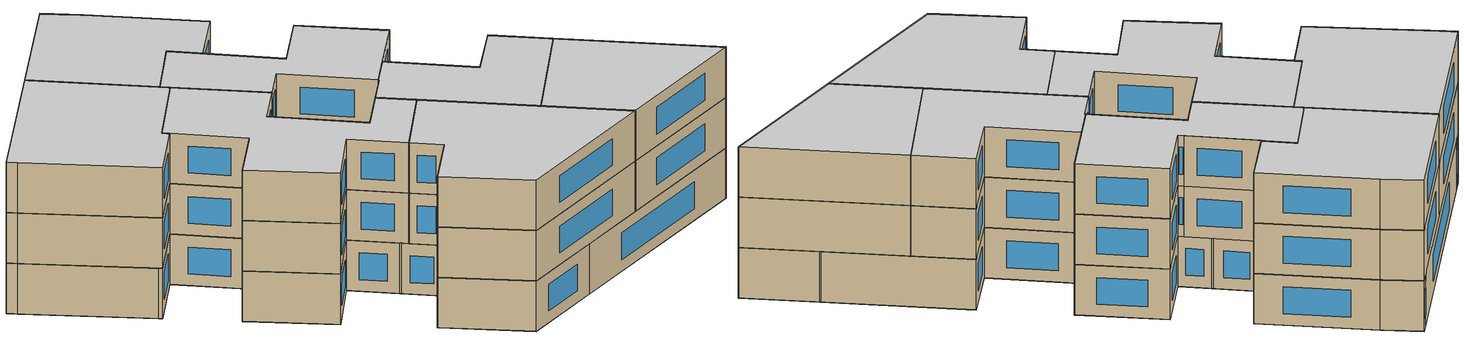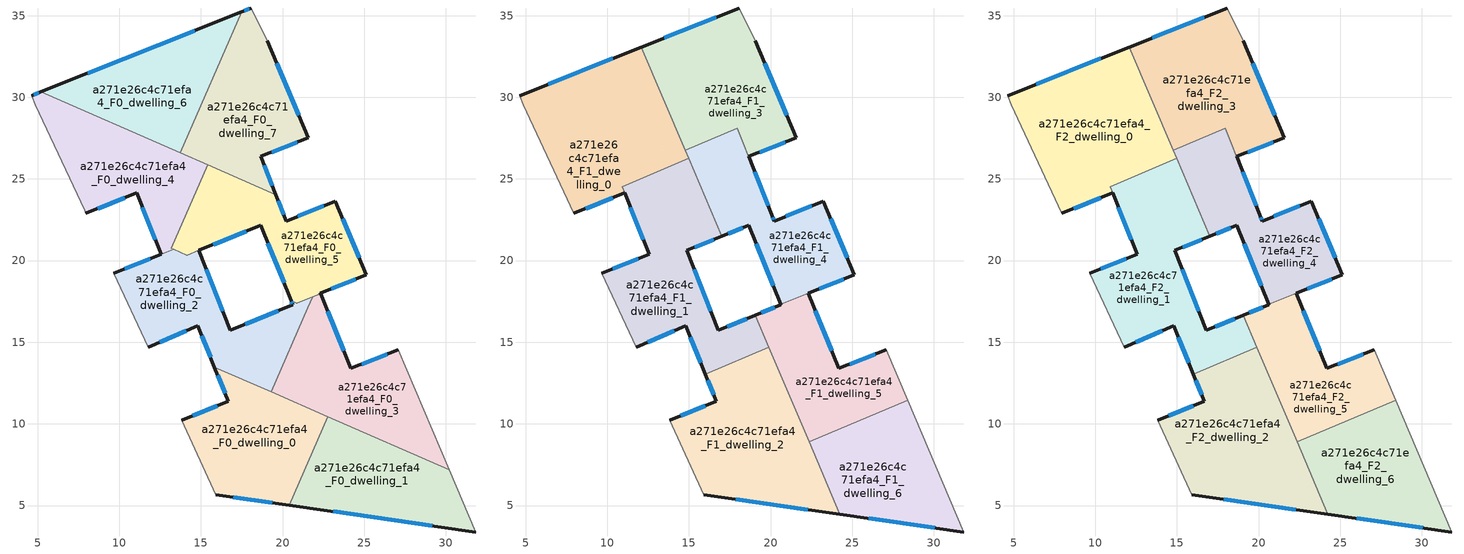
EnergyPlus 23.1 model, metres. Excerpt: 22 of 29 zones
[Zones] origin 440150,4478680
a271e26c4c71efa4_F0_dwelling_0
 floor ground (EU_floor_Construction): 20.41,5.02 22.78,10.44 15.83,13.48 16.68,11.39 13.83,10.24 15.92,5.67 z0
 wall outside (EU_wall_Construction): 20.41,5.02 15.92,5.67 / 13.83,10.24 16.68,11.39 15.83,13.48 z0:3
 wall adiabatic (EU_wall_Construction): 15.92,5.67 13.83,10.24 z0:3
 wall to a271e26c4c71efa4_F0_dwelling_1 (EU_wall_Construction): 22.78,10.44 20.41,5.02 z0:3
 wall to a271e26c4c71efa4_F0_dwelling_3 (EU_wall_Construction): 19.3,11.96 22.78,10.44 z0:3
 wall to a271e26c4c71efa4_F0_dwelling_2 (EU_wall_Construction): 15.83,13.48 19.3,11.96 z0:3
 window (EU_Window_Construction): 19.36,5.17 16.97,5.52 / 14.5,10.51 16.01,11.12 / 16.48,11.88 16.03,12.99 z0.7:2.3
 ceiling adiabatic (EU_roof_Construction): 22.78,10.44 22.23,9.19 21.46,11.02 z3
a271e26c4c71efa4_F0_dwelling_1
 floor ground (EU_floor_Construction): 31.83,3.38 30.21,7.2 22.78,10.44 20.41,5.02 z0
 wall outside (EU_wall_Construction): 31.83,3.38 20.41,5.02 z0:3
 wall adiabatic (EU_wall_Construction): 30.21,7.2 31.83,3.38 z0:3
 wall to a271e26c4c71efa4_F0_dwelling_3 (EU_wall_Construction): 22.78,10.44 30.21,7.2 z0:3
 window (EU_Window_Construction): 29.16,3.76 23.09,4.64 z0.7:2.3
 ceiling adiabatic (EU_roof_Construction): 24.36,9.75 22.36,8.9 24.24,4.47 20.41,5.02 22.78,10.44 z3
a271e26c4c71efa4_F0_dwelling_2
 floor ground (EU_floor_Construction): 19.3,11.96 21.54,17.1 21.85,17.78 22.32,17.98 20.88,17.4 20.52,17.55 20.62,17.29 16.81,15.74 14.86,20.62 14.15,20.33 13.33,20.69 9.66,19.22 11.76,14.69 14.8,16 15.83,13.48 z0
 wall outside (EU_wall_Construction): 14.86,20.62 16.81,15.74 20.62,17.29 20.52,17.55 / 15.83,13.48 14.8,16 11.76,14.69 / 9.66,19.22 12.56,20.38 z0:3; 22.32,17.97,3 22.32,17.98,0 22.32,17.97,0
 wall adiabatic (EU_wall_Construction): 11.76,14.69 9.66,19.22 z0:3
 wall to a271e26c4c71efa4_F0_dwelling_5 (EU_wall_Construction): 20.52,17.55 20.88,17.4 22.32,17.98 / 13.33,20.69 14.14,20.33 / 14.15,20.33 14.86,20.62 z0:3; 14.14,20.33,3 14.14,20.33,0 14.15,20.33,0
 wall to a271e26c4c71efa4_F0_dwelling_3 (EU_wall_Construction): 22.32,17.97 21.85,17.78 21.54,17.1 19.3,11.96 z0:3
 wall to a271e26c4c71efa4_F0_dwelling_4 (EU_wall_Construction): 12.56,20.38 13.33,20.69 z0:3
 window (EU_Window_Construction): 15.32,19.48 16.35,16.88 / 17.7,16.1 19.73,16.93 / 20.6,17.35 20.54,17.49 / 15.59,14.07 15.04,15.41 / 14.09,15.7 12.47,15 / 10.34,19.49 11.88,20.11 z0.7:2.3
a271e26c4c71efa4_F0_dwelling_3
 floor ground (EU_floor_Construction): 30.21,7.2 27.08,14.54 24.17,13.4 22.32,17.97 21.85,17.78 19.3,11.96 z0
 wall outside (EU_wall_Construction): 22.32,17.97 24.17,13.4 27.08,14.54 z0:3
 wall adiabatic (EU_wall_Construction): 27.08,14.54 30.21,7.2 z0:3
 window (EU_Window_Construction): 22.76,16.9 23.74,14.47 / 24.85,13.66 26.4,14.27 z0.7:2.3
a271e26c4c71efa4_F0_dwelling_4
 floor ground (EU_floor_Construction): 13.33,20.69 13.18,20.75 15.41,25.86 5.19,30.33 4.63,30.1 4.85,29.56 7.87,23.07 7.96,22.88 11.06,24.16 12.56,20.38 z0
 wall outside (EU_wall_Construction): 4.63,30.1 5.19,30.33 / 12.56,20.38 11.06,24.16 7.96,22.88 z0:3
 wall adiabatic (EU_wall_Construction): 7.96,22.88 7.87,23.07 4.85,29.56 4.63,30.1 z0:3
 wall to a271e26c4c71efa4_F0_dwelling_5 (EU_wall_Construction): 15.41,25.86 13.18,20.75 13.33,20.69 z0:3
 wall to a271e26c4c71efa4_F0_dwelling_6 (EU_wall_Construction): 5.19,30.33 13.73,26.59 z0:3
 wall to a271e26c4c71efa4_F0_dwelling_7 (EU_wall_Construction): 13.73,26.59 15.41,25.86 z0:3
 window (EU_Window_Construction): 10.33,23.86 8.68,23.18 / 4.76,30.16 5.06,30.27 / 12.21,21.27 11.41,23.27 z0.7:2.3
a271e26c4c71efa4_F0_dwelling_5
 floor ground (EU_floor_Construction): 25.13,19.13 23.24,23.63 20.23,22.42 19.58,24.04 15.41,25.86 13.18,20.75 14.15,20.33 18.67,22.15 20.52,17.55 20.88,17.39 22.32,17.98 22.31,18.01 z0
 wall outside (EU_wall_Construction): 19.58,24.04 20.23,22.42 23.24,23.63 25.13,19.13 22.31,18.01 22.32,17.98 / 20.52,17.55 18.67,22.15 14.86,20.62 z0:3; 20.88,17.4,3 20.88,17.4,0 20.88,17.39,0
 wall to a271e26c4c71efa4_F0_dwelling_7 (EU_wall_Construction): 15.41,25.86 19.58,24.04 z0:3
 window (EU_Window_Construction): 19.73,23.66 20.08,22.8 / 20.93,22.7 22.53,23.34 / 23.68,22.57 24.69,20.18 / 24.47,18.87 22.97,18.27 / 20.09,18.63 19.1,21.08 / 17.78,21.79 15.75,20.98 z0.7:2.3
a271e26c4c71efa4_F0_dwelling_6
 floor ground (EU_floor_Construction): 13.73,26.59 17.51,35.24 5.19,30.33 z0
 wall outside (EU_wall_Construction): 5.19,30.33 17.51,35.24 z0:3
 wall to a271e26c4c71efa4_F0_dwelling_7 (EU_wall_Construction): 17.51,35.24 13.73,26.59 z0:3
 window (EU_Window_Construction): 8.07,31.48 14.62,34.09 z0.7:2.3
a271e26c4c71efa4_F0_dwelling_7
 floor ground (EU_floor_Construction): 19.58,24.04 18.66,26.38 21.57,27.51 19.06,33.46 18.08,35.47 17.51,35.24 13.73,26.59 z0
 wall outside (EU_wall_Construction): 17.51,35.24 18.08,35.47 / 19.06,33.46 21.57,27.51 18.66,26.38 19.58,24.04 z0:3
 wall adiabatic (EU_wall_Construction): 18.08,35.47 19.06,33.46 z0:3
 window (EU_Window_Construction): 18.87,25.84 19.37,24.59 / 17.64,35.29 17.95,35.42 / 19.65,32.07 20.98,28.91 / 20.89,27.25 19.34,26.65 z0.7:2.3
a271e26c4c71efa4_F1_dwelling_0
 floor to a271e26c4c71efa4_F0_dwelling_4 (EU_floor_Construction): 14.74,26.15 5.19,30.33 4.63,30.1 4.85,29.56 7.96,22.88 11.06,24.16 10.91,24.53 z3
 floor to a271e26c4c71efa4_F0_dwelling_6 (EU_floor_Construction): 13.73,26.59 14.3,27.88 12.09,33.08 5.19,30.33 z3
 floor to a271e26c4c71efa4_F0_dwelling_7 (EU_floor_Construction): 14.98,26.26 14.3,27.88 13.73,26.59 14.74,26.15 z3
 wall outside (EU_wall_Construction): 4.63,30.1 12.09,33.08 / 11.06,24.16 7.96,22.88 z3:6
 wall adiabatic (EU_wall_Construction): 7.96,22.88 4.85,29.56 4.63,30.1 z3:6
 wall to a271e26c4c71efa4_F1_dwelling_3 (EU_wall_Construction): 12.09,33.08 14.78,26.74 z3:6
 wall to a271e26c4c71efa4_F1_dwelling_1 (EU_wall_Construction): 14.98,26.26 10.91,24.53 11.06,24.16 z3:6
 wall to a271e26c4c71efa4_F1_dwelling_4 (EU_wall_Construction): 14.78,26.74 14.98,26.26 z3:6
 window (EU_Window_Construction): 6.38,30.8 10.34,32.38 / 10.33,23.86 8.68,23.18 z3.7:5.3
a271e26c4c71efa4_F1_dwelling_1
 floor to a271e26c4c71efa4_F0_dwelling_2 (EU_floor_Construction): 19.89,14.71 19.06,16.66 16.81,15.74 14.86,20.62 14.15,20.33 13.33,20.69 9.66,19.22 11.76,14.69 14.8,16 15.83,13.48 16.4,13.23 z3
 floor to a271e26c4c71efa4_F0_dwelling_0 (EU_floor_Construction): 16.4,13.23 15.83,13.48 16,13.05 z3
 floor to a271e26c4c71efa4_F0_dwelling_4 (EU_floor_Construction): 13.33,20.69 13.18,20.75 15.28,25.56 15.09,26 14.74,26.15 10.91,24.53 12.56,20.38 z3
 floor to a271e26c4c71efa4_F0_dwelling_5 (EU_floor_Construction): 17.01,21.49 15.28,25.56 13.18,20.75 14.14,20.33 z3
 floor to a271e26c4c71efa4_F0_dwelling_7 (EU_floor_Construction): 15.09,26 14.98,26.26 14.74,26.15 z3
 wall outside (EU_wall_Construction): 17.01,21.49 14.86,20.62 16.81,15.74 19.06,16.66 / 16,13.05 14.8,16 11.76,14.69 / 9.66,19.22 12.56,20.38 11.06,24.16 z3:6
 wall to a271e26c4c71efa4_F1_dwelling_2 (EU_wall_Construction): 19.89,14.71 16,13.05 z3:6
 wall adiabatic (EU_wall_Construction): 11.76,14.69 9.66,19.22 z3:6
 wall to a271e26c4c71efa4_F1_dwelling_4 (EU_wall_Construction): 14.98,26.26 17.01,21.49 z3:6
 wall to a271e26c4c71efa4_F1_dwelling_5 (EU_wall_Construction): 19.06,16.66 19.89,14.71 z3:6
 window (EU_Window_Construction): 16.51,21.28 15.36,20.82 / 15.32,19.48 16.35,16.88 / 17.33,15.96 18.54,16.44 / 15.72,13.74 15.08,15.31 / 14.09,15.7 12.47,15 / 10.34,19.49 11.88,20.11 / 12.21,21.27 11.41,23.27 z3.7:5.3
a271e26c4c71efa4_F1_dwelling_2
 floor to a271e26c4c71efa4_F0_dwelling_0 (EU_floor_Construction): 20.41,5.02 22.23,9.19 21.46,11.02 16.4,13.23 16,13.05 16.68,11.39 13.83,10.24 15.92,5.67 z3
 floor adiabatic (EU_floor_Construction): 24.24,4.47 22.23,9.19 20.41,5.02 z3
 floor to a271e26c4c71efa4_F0_dwelling_3 (EU_floor_Construction): 21.46,11.02 20.19,14 19.3,11.96 z3
 floor to a271e26c4c71efa4_F0_dwelling_2 (EU_floor_Construction): 19.3,11.96 20.19,14 19.89,14.71 16.4,13.23 z3
 wall outside (EU_wall_Construction): 24.24,4.47 15.92,5.67 / 13.83,10.24 16.68,11.39 16,13.05 z3:6
 wall adiabatic (EU_wall_Construction): 15.92,5.67 13.83,10.24 z3:6
 wall to a271e26c4c71efa4_F1_dwelling_6 (EU_wall_Construction): 22.36,8.9 24.24,4.47 z3:6
 wall to a271e26c4c71efa4_F1_dwelling_5 (EU_wall_Construction): 19.89,14.71 22.36,8.9 z3:6
 window (EU_Window_Construction): 22.29,4.75 17.87,5.39 / 14.5,10.51 16.01,11.12 / 16.52,11.78 16.16,12.66 z3.7:5.3
a271e26c4c71efa4_F1_dwelling_3
 floor to a271e26c4c71efa4_F0_dwelling_7 (EU_floor_Construction): 19.58,24.04 18.66,26.38 21.57,27.51 19.06,33.46 18.08,35.47 17.51,35.24 14.3,27.88 14.78,26.74 17.97,28.1 z3
 floor to a271e26c4c71efa4_F0_dwelling_6 (EU_floor_Construction): 14.3,27.88 17.51,35.24 12.09,33.08 z3
 wall outside (EU_wall_Construction): 12.09,33.08 18.08,35.47 / 19.06,33.46 21.57,27.51 18.66,26.38 20.23,22.42 / 20.22,22.42 20.1,22.73 z3:6; 20.22,22.42,6 20.23,22.42,3 20.22,22.42,3
 wall to a271e26c4c71efa4_F1_dwelling_4 (EU_wall_Construction): 20.1,22.73 17.97,28.1 14.78,26.74 z3:6
 wall adiabatic (EU_wall_Construction): 18.08,35.47 19.06,33.46 z3:6
 window (EU_Window_Construction): 13.49,33.64 16.68,34.91 / 19.65,32.07 20.98,28.91 / 20.89,27.25 19.34,26.65 / 19.02,25.46 19.86,23.35 / 20.19,22.49 20.13,22.66 z3.7:5.3
a271e26c4c71efa4_F1_dwelling_4
 floor to a271e26c4c71efa4_F0_dwelling_5 (EU_floor_Construction): 25.13,19.13 23.24,23.63 20.23,22.42 20.1,22.73 19.58,24.04 15.41,25.86 15.28,25.56 17.01,21.49 18.67,22.15 20.52,17.55 20.82,17.42 z3
 floor to a271e26c4c71efa4_F0_dwelling_2 (EU_floor_Construction): 20.82,17.42 20.52,17.55 20.61,17.33 z3
 floor to a271e26c4c71efa4_F0_dwelling_7 (EU_floor_Construction): 19.58,24.04 17.97,28.1 14.78,26.74 15.09,26 z3
 floor to a271e26c4c71efa4_F0_dwelling_4 (EU_floor_Construction): 15.28,25.56 15.41,25.86 15.1,26 z3
 wall outside (EU_wall_Construction): 20.61,17.33 18.67,22.15 17.01,21.49 / 20.1,22.73 20.23,22.42 23.24,23.63 25.13,19.13 22.31,18.01 z3:6
 wall to a271e26c4c71efa4_F1_dwelling_5 (EU_wall_Construction): 22.31,18.01 20.61,17.33 z3:6
 window (EU_Window_Construction): 20.15,18.46 19.13,21.02 / 18.28,22 17.4,21.64 / 20.13,22.66 20.2,22.49 / 20.93,22.7 22.53,23.34 / 23.68,22.57 24.69,20.18 / 24.47,18.87 22.97,18.27 z3.7:5.3
a271e26c4c71efa4_F1_dwelling_5
 floor to a271e26c4c71efa4_F0_dwelling_3 (EU_floor_Construction): 28.39,11.46 27.08,14.54 24.17,13.4 22.32,17.97 21.85,17.78 20.19,14 21.46,11.02 24.36,9.75 z3
 floor to a271e26c4c71efa4_F0_dwelling_2 (EU_floor_Construction): 20.19,14 21.54,17.1 21.75,17.57 21.85,17.78 22.32,17.97 20.88,17.4 20.83,17.42 20.61,17.33 20.62,17.29 19.06,16.66 z3
 floor adiabatic (EU_floor_Construction): 24.36,9.75 21.46,11.02 20.19,14 21.75,17.57 21.54,17.1 20.19,14 22.36,8.9 z3
 floor to a271e26c4c71efa4_F0_dwelling_5 (EU_floor_Construction): 22.32,17.98 22.31,18.01 22.24,17.98 20.83,17.42 20.88,17.4 21.22,17.53 z3
 wall outside (EU_wall_Construction): 22.31,18 24.17,13.4 27.08,14.54 / 19.06,16.66 20.62,17.29 20.61,17.33 z3:6; 22.31,18,6 22.31,18.01,3 22.31,18,3
 wall adiabatic (EU_wall_Construction): 27.08,14.54 28.39,11.46 z3:6
 wall to a271e26c4c71efa4_F1_dwelling_6 (EU_wall_Construction): 28.39,11.46 22.36,8.9 z3:6
 window (EU_Window_Construction): 22.75,16.92 23.74,14.47 / 24.85,13.66 26.4,14.27 / 19.43,16.8 20.26,17.14 z3.7:5.3
a271e26c4c71efa4_F1_dwelling_6
 floor to a271e26c4c71efa4_F0_dwelling_1 (EU_floor_Construction): 31.83,3.38 30.21,7.2 24.36,9.75 22.36,8.9 24.24,4.47 z3
 floor to a271e26c4c71efa4_F0_dwelling_3 (EU_floor_Construction): 30.21,7.2 28.39,11.46 24.36,9.75 z3
 wall outside (EU_wall_Construction): 31.83,3.38 24.24,4.47 z3:6
 wall adiabatic (EU_wall_Construction): 28.39,11.46 31.83,3.38 z3:6
 window (EU_Window_Construction): 30.06,3.63 26.02,4.22 z3.7:5.3
a271e26c4c71efa4_F2_dwelling_0
 floor to a271e26c4c71efa4_F1_dwelling_0 (EU_floor_Construction): 14.98,26.26 12.09,33.08 4.63,30.1 4.85,29.56 7.96,22.88 11.06,24.16 10.91,24.53 z6
 wall outside (EU_wall_Construction): 4.63,30.1 12.09,33.08 / 11.06,24.16 7.96,22.88 z6:9
 wall adiabatic (EU_wall_Construction): 7.96,22.88 4.85,29.56 4.63,30.1 z6:9
 wall to a271e26c4c71efa4_F2_dwelling_3 (EU_wall_Construction): 12.09,33.08 14.78,26.74 z6:9
 wall to a271e26c4c71efa4_F2_dwelling_1 (EU_wall_Construction): 14.98,26.26 10.91,24.53 11.06,24.16 z6:9
 wall to a271e26c4c71efa4_F2_dwelling_4 (EU_wall_Construction): 14.78,26.74 14.98,26.26 z6:9
 window (EU_Window_Construction): 6.38,30.8 10.34,32.38 / 10.33,23.86 8.68,23.18 z6.7:8.3
 ceiling to a271e26c4c71efa4_F3_dwelling_0 (EU_floor_Construction): 12.09,33.08 14.98,26.26 10.91,24.53 11.06,24.16 7.96,22.88 4.85,29.56 4.63,30.1 z9
a271e26c4c71efa4_F2_dwelling_1
 floor to a271e26c4c71efa4_F1_dwelling_1 (EU_floor_Construction): 19.89,14.71 19.06,16.66 16.81,15.74 14.86,20.62 17.01,21.49 14.98,26.26 10.91,24.53 12.56,20.38 9.66,19.22 11.76,14.69 14.8,16 16,13.05 z6
 wall outside (EU_wall_Construction): 17.01,21.49 14.86,20.62 16.81,15.74 19.06,16.66 / 16,13.05 14.8,16 11.76,14.69 / 9.66,19.22 12.56,20.38 11.06,24.16 z6:9
 wall to a271e26c4c71efa4_F2_dwelling_2 (EU_wall_Construction): 19.89,14.71 16,13.05 z6:9
 wall adiabatic (EU_wall_Construction): 11.76,14.69 9.66,19.22 z6:9
 wall to a271e26c4c71efa4_F2_dwelling_4 (EU_wall_Construction): 14.98,26.26 17.01,21.49 z6:9
 wall to a271e26c4c71efa4_F2_dwelling_5 (EU_wall_Construction): 19.06,16.66 19.89,14.71 z6:9
 window (EU_Window_Construction): 16.51,21.28 15.36,20.82 / 15.32,19.48 16.35,16.88 / 17.33,15.96 18.54,16.44 / 15.72,13.74 15.08,15.31 / 14.09,15.7 12.47,15 / 10.34,19.49 11.88,20.11 / 12.21,21.27 11.41,23.27 z6.7:8.3
 ceiling to a271e26c4c71efa4_F3_dwelling_1 (EU_floor_Construction): 14.98,26.26 17.01,21.49 14.86,20.62 16.81,15.74 19.06,16.66 19.89,14.71 16,13.05 14.8,16 11.76,14.69 9.66,19.22 12.56,20.38 10.91,24.53 z9
a271e26c4c71efa4_F2_dwelling_2
 floor to a271e26c4c71efa4_F1_dwelling_2 (EU_floor_Construction): 24.24,4.47 19.89,14.71 16,13.05 16.68,11.39 13.83,10.24 15.92,5.67 z6
 wall outside (EU_wall_Construction): 24.24,4.47 15.92,5.67 / 13.83,10.24 16.68,11.39 16,13.05 z6:9
 wall adiabatic (EU_wall_Construction): 15.92,5.67 13.83,10.24 z6:9
 wall to a271e26c4c71efa4_F2_dwelling_6 (EU_wall_Construction): 22.36,8.9 24.24,4.47 z6:9
 wall to a271e26c4c71efa4_F2_dwelling_5 (EU_wall_Construction): 19.89,14.71 22.36,8.9 z6:9
 window (EU_Window_Construction): 22.29,4.75 17.87,5.39 / 14.5,10.51 16.01,11.12 / 16.52,11.78 16.16,12.66 z6.7:8.3
 ceiling to a271e26c4c71efa4_F3_dwelling_2 (EU_floor_Construction): 19.89,14.71 24.24,4.47 15.92,5.67 13.83,10.24 16.68,11.39 16,13.05 z9
a271e26c4c71efa4_F2_dwelling_3
 floor to a271e26c4c71efa4_F1_dwelling_3 (EU_floor_Construction): 20.22,22.42 18.66,26.38 21.57,27.51 19.06,33.46 18.08,35.47 12.09,33.08 14.78,26.74 17.97,28.1 z6
 wall outside (EU_wall_Construction): 12.09,33.08 18.08,35.47 / 19.06,33.46 21.57,27.51 18.66,26.38 20.23,22.42 / 20.22,22.42 20.1,22.73 z6:9; 20.22,22.42,9 20.23,22.42,6 20.22,22.42,6
 wall to a271e26c4c71efa4_F2_dwelling_4 (EU_wall_Construction): 20.1,22.73 17.97,28.1 14.78,26.74 z6:9
 wall adiabatic (EU_wall_Construction): 18.08,35.47 19.06,33.46 z6:9
 window (EU_Window_Construction): 13.49,33.64 16.68,34.91 / 19.65,32.07 20.98,28.91 / 20.89,27.25 19.34,26.65 / 19.02,25.46 19.86,23.35 / 20.19,22.49 20.13,22.66 z6.7:8.3
 ceiling to a271e26c4c71efa4_F3_dwelling_3 (EU_floor_Construction): 19.06,33.46 21.57,27.51 18.66,26.38 20.22,22.42 17.97,28.1 14.78,26.74 12.09,33.08 18.08,35.47 z9
a271e26c4c71efa4_F2_dwelling_4
 floor to a271e26c4c71efa4_F1_dwelling_4 (EU_floor_Construction): 25.13,19.13 23.24,23.63 20.23,22.42 20.1,22.73 17.97,28.1 14.78,26.74 17.01,21.49 18.67,22.15 20.61,17.33 z6
 wall outside (EU_wall_Construction): 20.61,17.33 18.67,22.15 17.01,21.49 / 20.1,22.73 20.23,22.42 23.24,23.63 25.13,19.13 22.31,18.01 z6:9
 wall to a271e26c4c71efa4_F2_dwelling_5 (EU_wall_Construction): 22.31,18.01 20.61,17.33 z6:9
 window (EU_Window_Construction): 20.15,18.46 19.13,21.02 / 18.28,22 17.4,21.64 / 20.13,22.66 20.2,22.49 / 20.93,22.7 22.53,23.34 / 23.68,22.57 24.69,20.18 / 24.47,18.87 22.97,18.27 z6.7:8.3
 ceiling to a271e26c4c71efa4_F3_dwelling_4 (EU_floor_Construction): 23.24,23.63 25.13,19.13 20.61,17.33 18.67,22.15 17.01,21.49 14.78,26.74 17.97,28.1 20.1,22.73 20.23,22.42 z9
a271e26c4c71efa4_F2_dwelling_5
 floor to a271e26c4c71efa4_F1_dwelling_5 (EU_floor_Construction): 28.39,11.46 27.08,14.54 24.17,13.4 22.31,18.01 20.61,17.33 20.62,17.29 19.06,16.66 22.36,8.9 z6
 wall outside (EU_wall_Construction): 22.31,18 24.17,13.4 27.08,14.54 / 19.06,16.66 20.62,17.29 20.61,17.33 z6:9; 22.31,18,9 22.31,18.01,6 22.31,18,6
 wall adiabatic (EU_wall_Construction): 27.08,14.54 28.39,11.46 z6:9
 wall to a271e26c4c71efa4_F2_dwelling_6 (EU_wall_Construction): 28.39,11.46 22.36,8.9 z6:9
 window (EU_Window_Construction): 22.75,16.92 23.74,14.47 / 24.85,13.66 26.4,14.27 / 19.43,16.8 20.26,17.14 z6.7:8.3
 ceiling to a271e26c4c71efa4_F3_dwelling_5 (EU_floor_Construction): 27.08,14.54 28.39,11.46 22.36,8.9 19.06,16.66 20.62,17.29 20.61,17.33 22.31,18.01 24.17,13.4 z9
a271e26c4c71efa4_F2_dwelling_6
 floor to a271e26c4c71efa4_F1_dwelling_6 (EU_floor_Construction): 31.83,3.38 28.39,11.46 22.36,8.9 24.24,4.47 z6
 wall outside (EU_wall_Construction): 31.83,3.38 24.24,4.47 z6:9
 wall adiabatic (EU_wall_Construction): 28.39,11.46 31.83,3.38 z6:9
 window (EU_Window_Construction): 30.06,3.63 26.02,4.22 z6.7:8.3
 ceiling to a271e26c4c71efa4_F3_dwelling_6 (EU_floor_Construction): 28.39,11.46 31.83,3.38 24.24,4.47 22.36,8.9 z9
[Building]
EU S2 Campaign: North Axis=0; Terrain=City; Solar Distribution=FullExterior
[Site:Location]
Madrid: Latitude=40.5; Longitude=-3.5; Time Zone=1; Elevation=609
[SizingPeriod:WeatherFileDays]
AnnualSizingPeriod: Begin Month=1; Begin Day of Month=1; End Month=12; End Day of Month=31; Day of Week for Start Day=Monday; Use Weather File Daylight Saving Period=No; Use Weather File Rain and Snow Indicators=No
[MATERIAL]
EU_InternalMass_Material: Roughness=MediumRough; Thickness=0.1; Conductivity=1; Density=1800; Specific Heat=900; Thermal Absorptance=0.9; Solar Absorptance=0.7; Visible Absorptance=0.7
[MATERIAL:NOMASS] Roughness=MediumRough; Thermal Absorptance=0.9; Solar Absorptance=0.7; Visible Absorptance=0.7
Name | Thermal Resistance
EU_wall_NoMass | 0.419739
EU_roof_NoMass | 0.352165
EU_floor_NoMass | 0.608284
[WINDOWMATERIAL:SIMPLEGLAZINGSYSTEM]
EU_Window_SimpleGlazing: UFactor=4.8352; Solar Heat Gain Coefficient=0.85; Visible Transmittance=0.85
[CONSTRUCTION]
EU_wall_Construction: EU_wall_NoMass
EU_roof_Construction: EU_roof_NoMass
EU_floor_Construction: EU_floor_NoMass
EU_InternalMass_Construction: EU_InternalMass_Material
EU_Window_Construction: EU_Window_SimpleGlazing
[ZONE] Type=1; Multiplier=1; Ceiling Height=autocalculate; Floor Area=autocalculate; Part of Total Floor Area=Yes
Name | Volume
a271e26c4c71efa4_F0_dwelling_0 | 133.31
a271e26c4c71efa4_F1_dwelling_0; a271e26c4c71efa4_F2_dwelling_0 | 182.083
a271e26c4c71efa4_F0_dwelling_1 | 133.318
a271e26c4c71efa4_F1_dwelling_1 | 174.459
a271e26c4c71efa4_F2_dwelling_1 | 174.422
a271e26c4c71efa4_F0_dwelling_2 | 135.152
a271e26c4c71efa4_F1_dwelling_2; a271e26c4c71efa4_F2_dwelling_2 | 178.261
a271e26c4c71efa4_F0_dwelling_3 | 136.526
a271e26c4c71efa4_F1_dwelling_3; a271e26c4c71efa4_F2_dwelling_3 | 151.459
a271e26c4c71efa4_F0_dwelling_4 | 134.8
a271e26c4c71efa4_F1_dwelling_4; a271e26c4c71efa4_F2_dwelling_4 | 130.63
a271e26c4c71efa4_F0_dwelling_5 | 132.65
a271e26c4c71efa4_F1_dwelling_5; a271e26c4c71efa4_F2_dwelling_5 | 119.01
a271e26c4c71efa4_F0_dwelling_6 | 131.941
a271e26c4c71efa4_F1_dwelling_6; a271e26c4c71efa4_F2_dwelling_6 | 133.726
a271e26c4c71efa4_F0_dwelling_7 | 131.92
[INTERNALMASS] Construction=EU_InternalMass_Construction
Name | Zone or ZoneList | Surface Area
a271e26c4c71efa4_F0_dwelling_0_EU_InternalMass | a271e26c4c71efa4_F0_dwelling_0 | 44.4369
a271e26c4c71efa4_F0_dwelling_1_EU_InternalMass | a271e26c4c71efa4_F0_dwelling_1 | 44.4393
a271e26c4c71efa4_F0_dwelling_2_EU_InternalMass | a271e26c4c71efa4_F0_dwelling_2 | 45.0594
a271e26c4c71efa4_F0_dwelling_3_EU_InternalMass | a271e26c4c71efa4_F0_dwelling_3 | 45.518
a271e26c4c71efa4_F0_dwelling_4_EU_InternalMass | a271e26c4c71efa4_F0_dwelling_4 | 44.9338
a271e26c4c71efa4_F0_dwelling_5_EU_InternalMass | a271e26c4c71efa4_F0_dwelling_5 | 44.2156
a271e26c4c71efa4_F0_dwelling_6_EU_InternalMass | a271e26c4c71efa4_F0_dwelling_6 | 43.9804
a271e26c4c71efa4_F0_dwelling_7_EU_InternalMass | a271e26c4c71efa4_F0_dwelling_7 | 43.9731
a271e26c4c71efa4_F1_dwelling_0_EU_InternalMass | a271e26c4c71efa4_F1_dwelling_0 | 60.6948
a271e26c4c71efa4_F1_dwelling_1_EU_InternalMass | a271e26c4c71efa4_F1_dwelling_1 | 58.154
a271e26c4c71efa4_F1_dwelling_2_EU_InternalMass | a271e26c4c71efa4_F1_dwelling_2 | 59.42
a271e26c4c71efa4_F1_dwelling_3_EU_InternalMass | a271e26c4c71efa4_F1_dwelling_3 | 50.4981
a271e26c4c71efa4_F1_dwelling_4_EU_InternalMass | a271e26c4c71efa4_F1_dwelling_4 | 43.5434
a271e26c4c71efa4_F1_dwelling_5_EU_InternalMass | a271e26c4c71efa4_F1_dwelling_5 | 39.678
a271e26c4c71efa4_F1_dwelling_6_EU_InternalMass | a271e26c4c71efa4_F1_dwelling_6 | 44.5754
a271e26c4c71efa4_F2_dwelling_0_EU_InternalMass | a271e26c4c71efa4_F2_dwelling_0 | 60.6948
a271e26c4c71efa4_F2_dwelling_1_EU_InternalMass | a271e26c4c71efa4_F2_dwelling_1 | 58.154
a271e26c4c71efa4_F2_dwelling_2_EU_InternalMass | a271e26c4c71efa4_F2_dwelling_2 | 59.42
a271e26c4c71efa4_F2_dwelling_3_EU_InternalMass | a271e26c4c71efa4_F2_dwelling_3 | 50.4981
a271e26c4c71efa4_F2_dwelling_4_EU_InternalMass | a271e26c4c71efa4_F2_dwelling_4 | 43.5434
a271e26c4c71efa4_F2_dwelling_5_EU_InternalMass | a271e26c4c71efa4_F2_dwelling_5 | 39.678
a271e26c4c71efa4_F2_dwelling_6_EU_InternalMass | a271e26c4c71efa4_F2_dwelling_6 | 44.5754
[OTHEREQUIPMENT] Fuel Type=Electricity; Design Level Calculation Method=Watts/Area; Power per Zone Floor Area=1; Fraction Latent=0; Fraction Radiant=0; Fraction Lost=0; Carbon Dioxide Generation Rate=0; EndUse Subcategory=EU_Step8_InternalGains
Name | Zone or ZoneList or Space or SpaceList | Schedule
EU_Step8_InternalGain_a271e26c4c71efa4_F0_dwelling_0_f000 | a271e26c4c71efa4_F0_dwelling_0 | EU_Step8_GainSchedule_a271e26c4c71efa4_F0_dwelling_0_f000
EU_Step8_InternalGain_a271e26c4c71efa4_F0_dwelling_1_f000 | a271e26c4c71efa4_F0_dwelling_1 | EU_Step8_GainSchedule_a271e26c4c71efa4_F0_dwelling_1_f000
EU_Step8_InternalGain_a271e26c4c71efa4_F0_dwelling_2_f000 | a271e26c4c71efa4_F0_dwelling_2 | EU_Step8_GainSchedule_a271e26c4c71efa4_F0_dwelling_2_f000
EU_Step8_InternalGain_a271e26c4c71efa4_F0_dwelling_3_f000 | a271e26c4c71efa4_F0_dwelling_3 | EU_Step8_GainSchedule_a271e26c4c71efa4_F0_dwelling_3_f000
EU_Step8_InternalGain_a271e26c4c71efa4_F0_dwelling_4_f000 | a271e26c4c71efa4_F0_dwelling_4 | EU_Step8_GainSchedule_a271e26c4c71efa4_F0_dwelling_4_f000
EU_Step8_InternalGain_a271e26c4c71efa4_F0_dwelling_5_f000 | a271e26c4c71efa4_F0_dwelling_5 | EU_Step8_GainSchedule_a271e26c4c71efa4_F0_dwelling_5_f000
EU_Step8_InternalGain_a271e26c4c71efa4_F0_dwelling_6_f000 | a271e26c4c71efa4_F0_dwelling_6 | EU_Step8_GainSchedule_a271e26c4c71efa4_F0_dwelling_6_f000
EU_Step8_InternalGain_a271e26c4c71efa4_F0_dwelling_7_f000 | a271e26c4c71efa4_F0_dwelling_7 | EU_Step8_GainSchedule_a271e26c4c71efa4_F0_dwelling_7_f000
EU_Step8_InternalGain_a271e26c4c71efa4_F1_dwelling_0_f000 | a271e26c4c71efa4_F1_dwelling_0 | EU_Step8_GainSchedule_a271e26c4c71efa4_F1_dwelling_0_f000
EU_Step8_InternalGain_a271e26c4c71efa4_F1_dwelling_1_f000 | a271e26c4c71efa4_F1_dwelling_1 | EU_Step8_GainSchedule_a271e26c4c71efa4_F1_dwelling_1_f000
EU_Step8_InternalGain_a271e26c4c71efa4_F1_dwelling_2_f000 | a271e26c4c71efa4_F1_dwelling_2 | EU_Step8_GainSchedule_a271e26c4c71efa4_F1_dwelling_2_f000
EU_Step8_InternalGain_a271e26c4c71efa4_F1_dwelling_3_f000 | a271e26c4c71efa4_F1_dwelling_3 | EU_Step8_GainSchedule_a271e26c4c71efa4_F1_dwelling_3_f000
EU_Step8_InternalGain_a271e26c4c71efa4_F1_dwelling_4_f000 | a271e26c4c71efa4_F1_dwelling_4 | EU_Step8_GainSchedule_a271e26c4c71efa4_F1_dwelling_4_f000
EU_Step8_InternalGain_a271e26c4c71efa4_F1_dwelling_5_f000 | a271e26c4c71efa4_F1_dwelling_5 | EU_Step8_GainSchedule_a271e26c4c71efa4_F1_dwelling_5_f000
EU_Step8_InternalGain_a271e26c4c71efa4_F1_dwelling_6_f000 | a271e26c4c71efa4_F1_dwelling_6 | EU_Step8_GainSchedule_a271e26c4c71efa4_F1_dwelling_6_f000
EU_Step8_InternalGain_a271e26c4c71efa4_F2_dwelling_0_f000 | a271e26c4c71efa4_F2_dwelling_0 | EU_Step8_GainSchedule_a271e26c4c71efa4_F2_dwelling_0_f000
EU_Step8_InternalGain_a271e26c4c71efa4_F2_dwelling_1_f000 | a271e26c4c71efa4_F2_dwelling_1 | EU_Step8_GainSchedule_a271e26c4c71efa4_F2_dwelling_1_f000
EU_Step8_InternalGain_a271e26c4c71efa4_F2_dwelling_2_f000 | a271e26c4c71efa4_F2_dwelling_2 | EU_Step8_GainSchedule_a271e26c4c71efa4_F2_dwelling_2_f000
EU_Step8_InternalGain_a271e26c4c71efa4_F2_dwelling_3_f000 | a271e26c4c71efa4_F2_dwelling_3 | EU_Step8_GainSchedule_a271e26c4c71efa4_F2_dwelling_3_f000
EU_Step8_InternalGain_a271e26c4c71efa4_F2_dwelling_4_f000 | a271e26c4c71efa4_F2_dwelling_4 | EU_Step8_GainSchedule_a271e26c4c71efa4_F2_dwelling_4_f000
EU_Step8_InternalGain_a271e26c4c71efa4_F2_dwelling_5_f000 | a271e26c4c71efa4_F2_dwelling_5 | EU_Step8_GainSchedule_a271e26c4c71efa4_F2_dwelling_5_f000
EU_Step8_InternalGain_a271e26c4c71efa4_F2_dwelling_6_f000 | a271e26c4c71efa4_F2_dwelling_6 | EU_Step8_GainSchedule_a271e26c4c71efa4_F2_dwelling_6_f000
[ZONEVENTILATION:DESIGNFLOWRATE] Schedule=EU_AlwaysOn; Design Flow Rate Calculation Method=AirChanges/Hour; Air Changes per Hour=0.703302; Ventilation Type=Natural; Fan Pressure Rise=0; Fan Total Efficiency=1; Constant Term Coefficient=1; Temperature Term Coefficient=0; Velocity Term Coefficient=0; Velocity Squared Term Coefficient=0; Minimum Indoor Temperature=-100; Maximum Indoor Temperature=100; Delta Temperature=-100; Minimum Outdoor Temperature=-100; Maximum Outdoor Temperature=100; Maximum Wind Speed=40
Name | Zone or ZoneList or Space or SpaceList
EU_ConstantAir_a271e26c4c71efa4_F0_dwelling_0 | a271e26c4c71efa4_F0_dwelling_0
EU_ConstantAir_a271e26c4c71efa4_F0_dwelling_1 | a271e26c4c71efa4_F0_dwelling_1
EU_ConstantAir_a271e26c4c71efa4_F0_dwelling_2 | a271e26c4c71efa4_F0_dwelling_2
EU_ConstantAir_a271e26c4c71efa4_F0_dwelling_3 | a271e26c4c71efa4_F0_dwelling_3
EU_ConstantAir_a271e26c4c71efa4_F0_dwelling_4 | a271e26c4c71efa4_F0_dwelling_4
EU_ConstantAir_a271e26c4c71efa4_F0_dwelling_5 | a271e26c4c71efa4_F0_dwelling_5
EU_ConstantAir_a271e26c4c71efa4_F0_dwelling_6 | a271e26c4c71efa4_F0_dwelling_6
EU_ConstantAir_a271e26c4c71efa4_F0_dwelling_7 | a271e26c4c71efa4_F0_dwelling_7
EU_ConstantAir_a271e26c4c71efa4_F1_dwelling_0 | a271e26c4c71efa4_F1_dwelling_0
EU_ConstantAir_a271e26c4c71efa4_F1_dwelling_1 | a271e26c4c71efa4_F1_dwelling_1
EU_ConstantAir_a271e26c4c71efa4_F1_dwelling_2 | a271e26c4c71efa4_F1_dwelling_2
EU_ConstantAir_a271e26c4c71efa4_F1_dwelling_3 | a271e26c4c71efa4_F1_dwelling_3
EU_ConstantAir_a271e26c4c71efa4_F1_dwelling_4 | a271e26c4c71efa4_F1_dwelling_4
EU_ConstantAir_a271e26c4c71efa4_F1_dwelling_5 | a271e26c4c71efa4_F1_dwelling_5
EU_ConstantAir_a271e26c4c71efa4_F1_dwelling_6 | a271e26c4c71efa4_F1_dwelling_6
EU_ConstantAir_a271e26c4c71efa4_F2_dwelling_0 | a271e26c4c71efa4_F2_dwelling_0
EU_ConstantAir_a271e26c4c71efa4_F2_dwelling_1 | a271e26c4c71efa4_F2_dwelling_1
EU_ConstantAir_a271e26c4c71efa4_F2_dwelling_2 | a271e26c4c71efa4_F2_dwelling_2
EU_ConstantAir_a271e26c4c71efa4_F2_dwelling_3 | a271e26c4c71efa4_F2_dwelling_3
EU_ConstantAir_a271e26c4c71efa4_F2_dwelling_4 | a271e26c4c71efa4_F2_dwelling_4
EU_ConstantAir_a271e26c4c71efa4_F2_dwelling_5 | a271e26c4c71efa4_F2_dwelling_5
EU_ConstantAir_a271e26c4c71efa4_F2_dwelling_6 | a271e26c4c71efa4_F2_dwelling_6
[HVACTEMPLATE:THERMOSTAT] Constant Heating Setpoint=20; Constant Cooling Setpoint=50
EU_HeatOnly_a271e26c4c71efa4_F0_dwelling_0; EU_HeatOnly_a271e26c4c71efa4_F0_dwelling_1; EU_HeatOnly_a271e26c4c71efa4_F0_dwelling_2; EU_HeatOnly_a271e26c4c71efa4_F0_dwelling_3; EU_HeatOnly_a271e26c4c71efa4_F0_dwelling_4; EU_HeatOnly_a271e26c4c71efa4_F0_dwelling_5; EU_HeatOnly_a271e26c4c71efa4_F0_dwelling_6; EU_HeatOnly_a271e26c4c71efa4_F0_dwelling_7; EU_HeatOnly_a271e26c4c71efa4_F1_dwelling_0; EU_HeatOnly_a271e26c4c71efa4_F1_dwelling_1; EU_HeatOnly_a271e26c4c71efa4_F1_dwelling_2; EU_HeatOnly_a271e26c4c71efa4_F1_dwelling_3; EU_HeatOnly_a271e26c4c71efa4_F1_dwelling_4; EU_HeatOnly_a271e26c4c71efa4_F1_dwelling_5; EU_HeatOnly_a271e26c4c71efa4_F1_dwelling_6; EU_HeatOnly_a271e26c4c71efa4_F2_dwelling_0; EU_HeatOnly_a271e26c4c71efa4_F2_dwelling_1; EU_HeatOnly_a271e26c4c71efa4_F2_dwelling_2; EU_HeatOnly_a271e26c4c71efa4_F2_dwelling_3; EU_HeatOnly_a271e26c4c71efa4_F2_dwelling_4; EU_HeatOnly_a271e26c4c71efa4_F2_dwelling_5; EU_HeatOnly_a271e26c4c71efa4_F2_dwelling_6; EU_HeatOnly_a271e26c4c71efa4_F3_dwelling_0; EU_HeatOnly_a271e26c4c71efa4_F3_dwelling_1; EU_HeatOnly_a271e26c4c71efa4_F3_dwelling_2; EU_HeatOnly_a271e26c4c71efa4_F3_dwelling_3; EU_HeatOnly_a271e26c4c71efa4_F3_dwelling_4; EU_HeatOnly_a271e26c4c71efa4_F3_dwelling_5; EU_HeatOnly_a271e26c4c71efa4_F3_dwelling_6
[HVACTEMPLATE:ZONE:IDEALLOADSAIRSYSTEM] System Availability Schedule=EU_AlwaysOn; Maximum Heating Supply Air Temperature=50; Minimum Cooling Supply Air Temperature=13; Maximum Heating Supply Air Humidity Ratio=0.0156; Minimum Cooling Supply Air Humidity Ratio=0.0077; Heating Limit=NoLimit; Cooling Limit=NoLimit; Heating Availability Schedule=EU_AlwaysOn; Cooling Availability Schedule=EU_CoolingOff; Dehumidification Control Type=ConstantSensibleHeatRatio; Cooling Sensible Heat Ratio=0.7; Dehumidification Setpoint=60; Humidification Control Type=None; Humidification Setpoint=30; Outdoor Air Method=None; Outdoor Air Flow Rate per Person=0.00944; Outdoor Air Flow Rate per Zone Floor Area=0; Outdoor Air Flow Rate per Zone=0; Demand Controlled Ventilation Type=None; Outdoor Air Economizer Type=NoEconomizer; Heat Recovery Type=None; Sensible Heat Recovery Effectiveness=0.7; Latent Heat Recovery Effectiveness=0.65
Name | Template Thermostat
a271e26c4c71efa4_F0_dwelling_0 | EU_HeatOnly_a271e26c4c71efa4_F0_dwelling_0
a271e26c4c71efa4_F0_dwelling_1 | EU_HeatOnly_a271e26c4c71efa4_F0_dwelling_1
a271e26c4c71efa4_F0_dwelling_2 | EU_HeatOnly_a271e26c4c71efa4_F0_dwelling_2
a271e26c4c71efa4_F0_dwelling_3 | EU_HeatOnly_a271e26c4c71efa4_F0_dwelling_3
a271e26c4c71efa4_F0_dwelling_4 | EU_HeatOnly_a271e26c4c71efa4_F0_dwelling_4
a271e26c4c71efa4_F0_dwelling_5 | EU_HeatOnly_a271e26c4c71efa4_F0_dwelling_5
a271e26c4c71efa4_F0_dwelling_6 | EU_HeatOnly_a271e26c4c71efa4_F0_dwelling_6
a271e26c4c71efa4_F0_dwelling_7 | EU_HeatOnly_a271e26c4c71efa4_F0_dwelling_7
a271e26c4c71efa4_F1_dwelling_0 | EU_HeatOnly_a271e26c4c71efa4_F1_dwelling_0
a271e26c4c71efa4_F1_dwelling_1 | EU_HeatOnly_a271e26c4c71efa4_F1_dwelling_1
a271e26c4c71efa4_F1_dwelling_2 | EU_HeatOnly_a271e26c4c71efa4_F1_dwelling_2
a271e26c4c71efa4_F1_dwelling_3 | EU_HeatOnly_a271e26c4c71efa4_F1_dwelling_3
a271e26c4c71efa4_F1_dwelling_4 | EU_HeatOnly_a271e26c4c71efa4_F1_dwelling_4
a271e26c4c71efa4_F1_dwelling_5 | EU_HeatOnly_a271e26c4c71efa4_F1_dwelling_5
a271e26c4c71efa4_F1_dwelling_6 | EU_HeatOnly_a271e26c4c71efa4_F1_dwelling_6
a271e26c4c71efa4_F2_dwelling_0 | EU_HeatOnly_a271e26c4c71efa4_F2_dwelling_0
a271e26c4c71efa4_F2_dwelling_1 | EU_HeatOnly_a271e26c4c71efa4_F2_dwelling_1
a271e26c4c71efa4_F2_dwelling_2 | EU_HeatOnly_a271e26c4c71efa4_F2_dwelling_2
a271e26c4c71efa4_F2_dwelling_3 | EU_HeatOnly_a271e26c4c71efa4_F2_dwelling_3
a271e26c4c71efa4_F2_dwelling_4 | EU_HeatOnly_a271e26c4c71efa4_F2_dwelling_4
a271e26c4c71efa4_F2_dwelling_5 | EU_HeatOnly_a271e26c4c71efa4_F2_dwelling_5
a271e26c4c71efa4_F2_dwelling_6 | EU_HeatOnly_a271e26c4c71efa4_F2_dwelling_6
[SIZING:ZONE] Zone Cooling Design Supply Air Temperature Input Method=SupplyAirTemperature; Zone Cooling Design Supply Air Temperature=13; Zone Heating Design Supply Air Temperature Input Method=SupplyAirTemperature; Zone Heating Design Supply Air Temperature=50; Zone Cooling Design Supply Air Humidity Ratio=0.008; Zone Heating Design Supply Air Humidity Ratio=0.008; Cooling Design Air Flow Method=DesignDay; Cooling Design Air Flow Rate=0; Cooling Minimum Air Flow per Zone Floor Area=0.000762; Cooling Minimum Air Flow=0; Cooling Minimum Air Flow Fraction=0.2; Heating Design Air Flow Method=DesignDay; Heating Design Air Flow Rate=0; Heating Maximum Air Flow per Zone Floor Area=0.002032; Heating Maximum Air Flow=0.141576; Heating Maximum Air Flow Fraction=0.3; Account for Dedicated Outdoor Air System=No; Dedicated Outdoor Air System Control Strategy=NeutralSupplyAir; Dedicated Outdoor Air Low Setpoint Temperature for Design=autosize; Dedicated Outdoor Air High Setpoint Temperature for Design=autosize; Zone Load Sizing Method=Sensible Load Only No Latent Load; Zone Latent Cooling Design Supply Air Humidity Ratio Input Method=HumidityRatioDifference; Zone Cooling Design Supply Air Humidity Ratio Difference=0.005; Zone Latent Heating Design Supply Air Humidity Ratio Input Method=HumidityRatioDifference; Zone Humidification Design Supply Air Humidity Ratio Difference=0.005
a271e26c4c71efa4_F0_dwelling_0; a271e26c4c71efa4_F0_dwelling_1; a271e26c4c71efa4_F0_dwelling_2; a271e26c4c71efa4_F0_dwelling_3; a271e26c4c71efa4_F0_dwelling_4; a271e26c4c71efa4_F0_dwelling_5; a271e26c4c71efa4_F0_dwelling_6; a271e26c4c71efa4_F0_dwelling_7; a271e26c4c71efa4_F1_dwelling_0; a271e26c4c71efa4_F1_dwelling_1; a271e26c4c71efa4_F1_dwelling_2; a271e26c4c71efa4_F1_dwelling_3; a271e26c4c71efa4_F1_dwelling_4; a271e26c4c71efa4_F1_dwelling_5; a271e26c4c71efa4_F1_dwelling_6; a271e26c4c71efa4_F2_dwelling_0; a271e26c4c71efa4_F2_dwelling_1; a271e26c4c71efa4_F2_dwelling_2; a271e26c4c71efa4_F2_dwelling_3; a271e26c4c71efa4_F2_dwelling_4; a271e26c4c71efa4_F2_dwelling_5; a271e26c4c71efa4_F2_dwelling_6
[SCHEDULE:CONSTANT]
Name | Hourly Value
EU_AlwaysOn | 1
EU_CoolingOff | 0
[SCHEDULE:FILE] Column Number=1; Rows to Skip at Top=0; Number of Hours of Data=8760; Column Separator=Comma; Interpolate to Timestep=No; Minutes per Item=60; Adjust Schedule for Daylight Savings=Yes
Name | File
EU_Step8_GainSchedule_a271e26c4c71efa4_F0_dwelling_0_f000 | ../../schedules/a271e26c4c71efa4/a271e26c4c71efa4_F0_dwelling_0_f000_gain.csv
EU_Step8_GainSchedule_a271e26c4c71efa4_F0_dwelling_1_f000 | ../../schedules/a271e26c4c71efa4/a271e26c4c71efa4_F0_dwelling_1_f000_gain.csv
EU_Step8_GainSchedule_a271e26c4c71efa4_F0_dwelling_2_f000 | ../../schedules/a271e26c4c71efa4/a271e26c4c71efa4_F0_dwelling_2_f000_gain.csv
EU_Step8_GainSchedule_a271e26c4c71efa4_F0_dwelling_3_f000 | ../../schedules/a271e26c4c71efa4/a271e26c4c71efa4_F0_dwelling_3_f000_gain.csv
EU_Step8_GainSchedule_a271e26c4c71efa4_F0_dwelling_4_f000 | ../../schedules/a271e26c4c71efa4/a271e26c4c71efa4_F0_dwelling_4_f000_gain.csv
EU_Step8_GainSchedule_a271e26c4c71efa4_F0_dwelling_5_f000 | ../../schedules/a271e26c4c71efa4/a271e26c4c71efa4_F0_dwelling_5_f000_gain.csv
EU_Step8_GainSchedule_a271e26c4c71efa4_F0_dwelling_6_f000 | ../../schedules/a271e26c4c71efa4/a271e26c4c71efa4_F0_dwelling_6_f000_gain.csv
EU_Step8_GainSchedule_a271e26c4c71efa4_F0_dwelling_7_f000 | ../../schedules/a271e26c4c71efa4/a271e26c4c71efa4_F0_dwelling_7_f000_gain.csv
EU_Step8_GainSchedule_a271e26c4c71efa4_F1_dwelling_0_f000 | ../../schedules/a271e26c4c71efa4/a271e26c4c71efa4_F1_dwelling_0_f000_gain.csv
EU_Step8_GainSchedule_a271e26c4c71efa4_F1_dwelling_1_f000 | ../../schedules/a271e26c4c71efa4/a271e26c4c71efa4_F1_dwelling_1_f000_gain.csv
EU_Step8_GainSchedule_a271e26c4c71efa4_F1_dwelling_2_f000 | ../../schedules/a271e26c4c71efa4/a271e26c4c71efa4_F1_dwelling_2_f000_gain.csv
EU_Step8_GainSchedule_a271e26c4c71efa4_F1_dwelling_3_f000 | ../../schedules/a271e26c4c71efa4/a271e26c4c71efa4_F1_dwelling_3_f000_gain.csv
EU_Step8_GainSchedule_a271e26c4c71efa4_F1_dwelling_4_f000 | ../../schedules/a271e26c4c71efa4/a271e26c4c71efa4_F1_dwelling_4_f000_gain.csv
EU_Step8_GainSchedule_a271e26c4c71efa4_F1_dwelling_5_f000 | ../../schedules/a271e26c4c71efa4/a271e26c4c71efa4_F1_dwelling_5_f000_gain.csv
EU_Step8_GainSchedule_a271e26c4c71efa4_F1_dwelling_6_f000 | ../../schedules/a271e26c4c71efa4/a271e26c4c71efa4_F1_dwelling_6_f000_gain.csv
EU_Step8_GainSchedule_a271e26c4c71efa4_F2_dwelling_0_f000 | ../../schedules/a271e26c4c71efa4/a271e26c4c71efa4_F2_dwelling_0_f000_gain.csv
EU_Step8_GainSchedule_a271e26c4c71efa4_F2_dwelling_1_f000 | ../../schedules/a271e26c4c71efa4/a271e26c4c71efa4_F2_dwelling_1_f000_gain.csv
EU_Step8_GainSchedule_a271e26c4c71efa4_F2_dwelling_2_f000 | ../../schedules/a271e26c4c71efa4/a271e26c4c71efa4_F2_dwelling_2_f000_gain.csv
EU_Step8_GainSchedule_a271e26c4c71efa4_F2_dwelling_3_f000 | ../../schedules/a271e26c4c71efa4/a271e26c4c71efa4_F2_dwelling_3_f000_gain.csv
EU_Step8_GainSchedule_a271e26c4c71efa4_F2_dwelling_4_f000 | ../../schedules/a271e26c4c71efa4/a271e26c4c71efa4_F2_dwelling_4_f000_gain.csv
EU_Step8_GainSchedule_a271e26c4c71efa4_F2_dwelling_5_f000 | ../../schedules/a271e26c4c71efa4/a271e26c4c71efa4_F2_dwelling_5_f000_gain.csv
EU_Step8_GainSchedule_a271e26c4c71efa4_F2_dwelling_6_f000 | ../../schedules/a271e26c4c71efa4/a271e26c4c71efa4_F2_dwelling_6_f000_gain.csv
